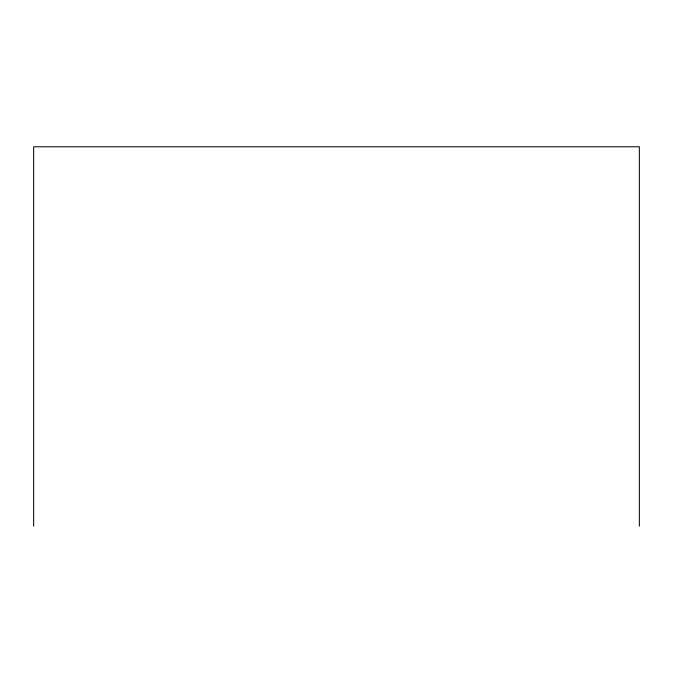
<?xml version="1.0" encoding="UTF-8"?>
<svg xmlns="http://www.w3.org/2000/svg" width="673" height="673" viewBox="0 0 673 673"><rect width="100%" height="100%" fill="white"/><g stroke="black" fill="none" stroke-linecap="round" stroke-linejoin="round"><path stroke-width="1.01" d="M639.35 526.219L639.35 146.781L33.65 146.781L33.65 526.219"/></g></svg>
